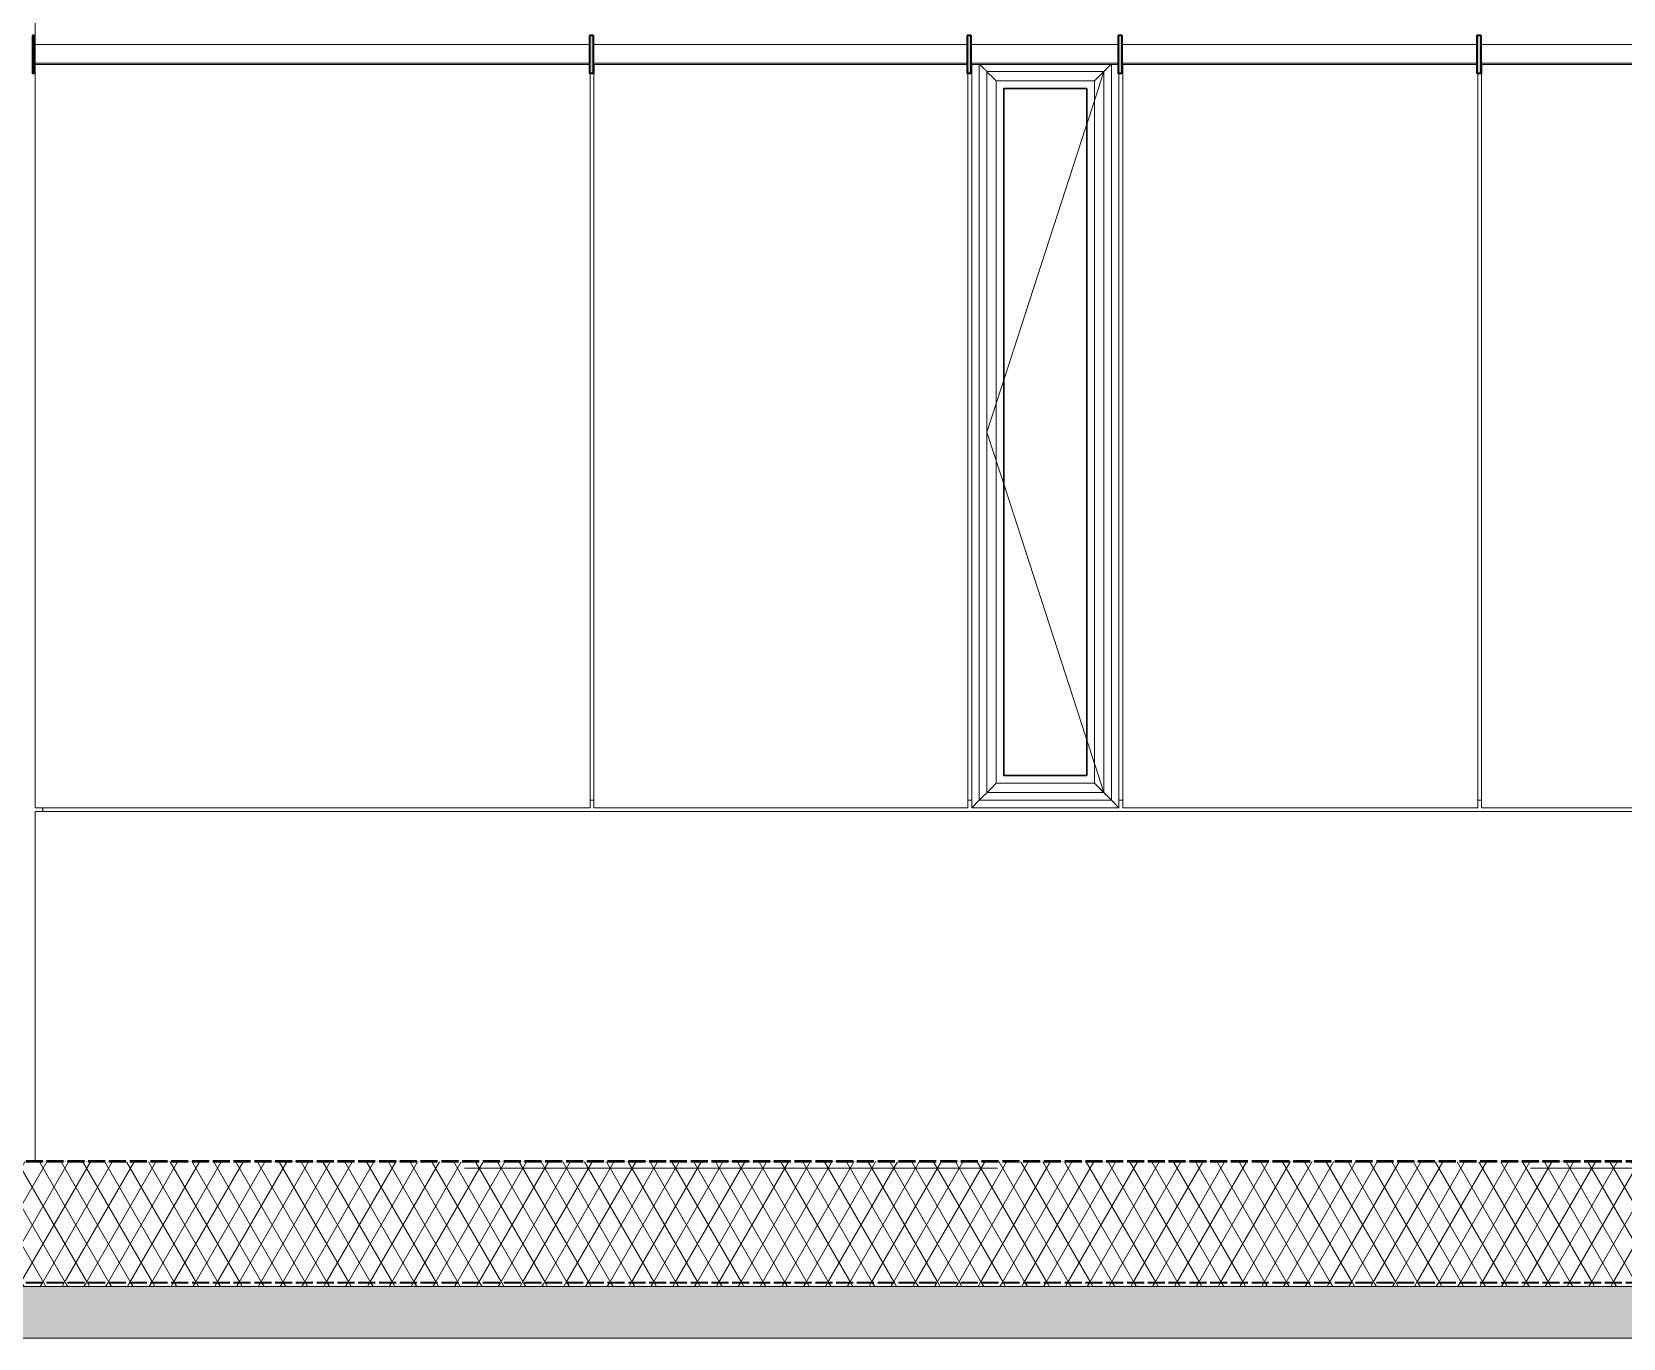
# Model space of a CAD drawing. Header units: millimetres. Extents: x -46169 to 174149, y -86316 to 18123.
# Drawn here: x 109927 to 114139, y -72758 to -69298 of the extents above; entities that cross this region are included whole.
import ezdxf

# ---------------------------------------------------------------- set-up
doc = ezdxf.new("R2010")
doc.units = ezdxf.units.MM
doc.header["$MEASUREMENT"] = 0
for name, pattern in [('Dashed', [2822.222233, 1411.111116, -1411.111116]), ('Hidden Line', [55, 45, -10]), ('Wipeout_Contour', [1000, 0, -1000])]:
    doc.linetypes.add(name, pattern=pattern)
for name, color, linetype, lineweight, true_color in [('A04_A04_1_A-20-M_Roof_Pen_No__162', 7, 'Continuous', 0, 0xe47200), ('A04_A04_1_A-35-M_FFE_Sanitary_Pen_No__105', 7, 'Continuous', 15, 0xa6a6a6), ('A04_A04_1_New_A-20-M_Roof_Pen_No__149', 7, 'Continuous', 0, 0x2a2a2a), ('A04_A04_1_New_A-20-M_Roof_Pen_No__81', 7, 'Continuous', 20, 0x6a6a6a), ('A04_A04_1_New_A-25-M_Curtain_Wall_Pen_No__23', 7, 'Continuous', 30, 0x2a2a2a), ('A04_A04_1_New_A-25-M_Curtain_Wall_Pen_No__44', 7, 'Continuous', 35, 0x444444), ('A04_A04_1_New_A-25-M_Curtain_Wall_Pen_No__63', 7, 'Continuous', 20, 0x606060)]:
    doc.layers.add(name, color=color, linetype=linetype, lineweight=lineweight, true_color=true_color)
for name, color, linetype in [('A04_A04_1_A-35-M_FFE_Sanitary', 7, 'Continuous'), ('A04_A04_1_New_A-20-M_Roof', 7, 'Continuous'), ('A04_A04_1_New_A-25-M_Curtain_Wall', 7, 'Continuous')]:
    doc.layers.add(name, color=color, linetype=linetype)
for name, color, linetype, lineweight in [('A04_A04_1_New_A-20-M_Roof_Pen_No__195', 7, 'Continuous', 35), ('A04_A04_1_New_A-20-M_Roof_Pen_No__4', 7, 'Continuous', 20), ('A04_A04_1_New_A-20-M_Roof_Pen_No__85', 8, 'Continuous', 20), ('A04_A04_1_New_A-25-M_Curtain_Wall_Pen_No__2', 8, 'Continuous', 15), ('A04_A04_1_New_A-25-M_Curtain_Wall_Pen_No__3', 7, 'Continuous', 18), ('A04_A04_1_New_A-25-M_Curtain_Wall_Pen_No__87', 8, 'Continuous', 20)]:
    doc.layers.add(name, color=color, linetype=linetype, lineweight=lineweight)
pattern_1 = [(60, (126439.63, -84457.917), (-43.30127, 25), []), (120, (126439.63, -84457.917), (43.30127, 25), [])]

# ---------------------------------------------------------------- blocks, each defined once
blk = doc.blocks.new('*X20', base_point=(139020.8, -92453.4))
at = {"layer": 'A04_A04_1_A-20-M_Roof_Pen_No__162', "linetype": 'Continuous'}
for points in [[(110090.2, -72288.9), (109940.2, -72288.9), (109940.2, -72290.9), (110090.2, -72290.9)], [(110390.2, -72288.9), (110240.2, -72288.9), (110240.2, -72290.9), (110390.2, -72290.9)], [(110690.2, -72288.9), (110540.2, -72288.9), (110540.2, -72290.9), (110690.2, -72290.9)], [(110990.2, -72288.9), (110840.2, -72288.9), (110840.2, -72290.9), (110990.2, -72290.9)], [(111290.2, -72288.9), (111140.2, -72288.9), (111140.2, -72290.9), (111290.2, -72290.9)], [(111590.2, -72288.9), (111440.2, -72288.9), (111440.2, -72290.9), (111590.2, -72290.9)], [(111890.2, -72288.9), (111740.2, -72288.9), (111740.2, -72290.9), (111890.2, -72290.9)], [(112190.2, -72288.9), (112040.2, -72288.9), (112040.2, -72290.9), (112190.2, -72290.9)], [(112490.2, -72288.9), (112340.2, -72288.9), (112340.2, -72290.9), (112490.2, -72290.9)], [(112790.2, -72288.9), (112640.2, -72288.9), (112640.2, -72290.9), (112790.2, -72290.9)], [(113090.2, -72288.9), (112940.2, -72288.9), (112940.2, -72290.9), (113090.2, -72290.9)], [(113390.2, -72288.9), (113240.2, -72288.9), (113240.2, -72290.9), (113390.2, -72290.9)], [(113690.2, -72288.9), (113540.2, -72288.9), (113540.2, -72290.9), (113690.2, -72290.9)], [(113990.2, -72288.9), (113840.2, -72288.9), (113840.2, -72290.9), (113990.2, -72290.9)]]:
    blk.add_hatch(color=256, dxfattribs=at).paths.add_polyline_path(points)

msp = doc.modelspace()

# ---------------------------------------------------------------- linework, layer by layer
at = {"layer": 'A04_A04_1_New_A-20-M_Roof_Pen_No__4', "linetype": 'Continuous'}
msp.add_line((126399.6, -72757.9), (108112.6, -72757.9), dxfattribs=at)

# ---------------------------------------------------------------- wipeouts: each hides what was drawn before it
at = {"color": 254, "linetype": 'Wipeout_Contour', "lineweight": 0, "ltscale": 551333.670906}
msp.add_wipeout([(126400.6, -72288.9), (108112.6, -72288.9), (108112.6, -72290.9), (126400.6, -72290.9)], dxfattribs=at).dxf.layer = 'A04_A04_1_New_A-20-M_Roof'
at = {"color": 254, "linetype": 'Wipeout_Contour', "lineweight": 0, "ltscale": 5627447.604024815}
msp.add_wipeout([(109935.2, -69331.1), (111402.3, -69331.1), (111402.3, -69307.9), (111414.6, -69307.9), (111414.6, -69331.1), (112402, -69331.1), (112402, -69307.9), (112414.3, -69307.9), (112414.3, -69331.1), (112801.7, -69331.1), (112801.7, -69307.9), (112813.9, -69307.9), (112813.9, -69331.1), (113751.7, -69331.1), (113751.7, -69307.9), (113763.9, -69307.9), (113763.9, -69331.1), (114751.7, -69331.1), (114751.7, -69307.9), (114763.9, -69307.9), (114763.9, -69331.1), (115151.6, -69331.1), (115151.6, -69307.9), (115163.8, -69307.9), (115163.8, -69331.1), (116101.8, -69331.1), (116101.8, -69307.9), (116114, -69307.9), (116114, -69331.1), (117101.9, -69331.1), (117101.9, -69307.9), (117114.1, -69307.9), (117114.1, -69331.1), (117502, -69331.1), (117502, -69307.9), (117514.2, -69307.9), (117514.2, -69331.1), (118172.9, -69331.1), (118172.9, -69307.9), (118175.2, -69307.9), (118175.2, -68362.9), (109935.2, -68362.9)], dxfattribs=at).dxf.layer = 'A04_A04_1_New_A-25-M_Curtain_Wall'
at = {"color": 254, "linetype": 'Wipeout_Contour', "lineweight": 0, "ltscale": 397591.044944}
msp.add_wipeout([(112499.3, -69447.9), (112499.3, -71267.9), (112499.4, -69447.9)], dxfattribs=at).dxf.layer = 'A04_A04_1_New_A-25-M_Curtain_Wall'

# ---------------------------------------------------------------- next in the draw order: block references
at = {"layer": 'A04_A04_1_A-35-M_FFE_Sanitary'}
msp.add_blockref('*X20', (139020.8, -92453.4), dxfattribs=at)

# ---------------------------------------------------------------- next in the draw order: wipeouts: each hides what was drawn before it
at = {"color": 254, "linetype": 'Wipeout_Contour', "lineweight": 0, "ltscale": 551673.051606}
msp.add_wipeout([(108112.6, -72290.9), (108112.6, -72610.9), (126400.6, -72610.9), (126400.6, -72290.9)], dxfattribs=at).dxf.layer = 'A04_A04_1_New_A-20-M_Roof'

# ---------------------------------------------------------------- next in the draw order: hatches: boundary and pattern name
at = {"layer": 'A04_A04_1_New_A-20-M_Roof_Pen_No__85', "linetype": 'Continuous'}
h = msp.add_hatch(dxfattribs=at)
h.set_pattern_fill('Batt_Insulation_0001', color=256, style=0, pattern_type=2)
h.set_pattern_definition(pattern_1)
h.paths.add_polyline_path([(108112.6, -72290.9), (108112.6, -72610.9), (126400.6, -72610.9), (126400.6, -72290.9)])

# ---------------------------------------------------------------- next in the draw order: wipeouts: each hides what was drawn before it
at = {"color": 254, "linetype": 'Wipeout_Contour', "lineweight": 0, "ltscale": 552020.882772}
msp.add_wipeout([(108112.6, -72610.9), (108112.6, -72620.9), (126400.6, -72620.9), (126400.6, -72610.9)], dxfattribs=at).dxf.layer = 'A04_A04_1_New_A-20-M_Roof'
at = {"color": 254, "linetype": 'Wipeout_Contour', "lineweight": 0, "ltscale": 1049504.786004107}
msp.add_wipeout([(109905.2, -71357.9), (109905.2, -71362.9), (109925.2, -71362.9), (109925.2, -72288.9), (109935.2, -72288.9), (109935.2, -71362.9), (109955.2, -71362.9), (109955.2, -71357.9)], dxfattribs=at).dxf.layer = 'A04_A04_1_New_A-25-M_Curtain_Wall'

# ---------------------------------------------------------------- next in the draw order: hatches: boundary and pattern name
at = {"layer": 'A04_A04_1_New_A-20-M_Roof_Pen_No__81', "linetype": 'Continuous', "lineweight": 0, "true_color": 0x353535}
msp.add_hatch(color=250, dxfattribs=at).paths.add_polyline_path([(108112.6, -72620.9), (108112.6, -72757.9), (126400.6, -72757.9), (126400.6, -72620.9)])
at = {"layer": 'A04_A04_1_New_A-20-M_Roof_Pen_No__85', "linetype": 'Continuous'}
h = msp.add_hatch(dxfattribs=at)
h.set_pattern_fill('Batt_Insulation_0001', color=256, style=0, pattern_type=2)
h.set_pattern_definition(pattern_1)
h.paths.add_polyline_path([(108112.6, -72610.9), (108112.6, -72620.9), (126400.6, -72620.9), (126400.6, -72610.9)])

# ---------------------------------------------------------------- next in the draw order: linework, layer by layer
at = {"layer": 'A04_A04_1_New_A-20-M_Roof_Pen_No__149', "linetype": 'Continuous'}
msp.add_line((126400.6, -72620.9), (108112.6, -72620.9), dxfattribs=at)
at = {"layer": 'A04_A04_1_New_A-20-M_Roof_Pen_No__195', "linetype": 'Hidden Line'}
msp.add_line((126400.6, -72610.9), (108112.6, -72610.9), dxfattribs=at)

# ---------------------------------------------------------------- next in the draw order: wipeouts: each hides what was drawn before it
at = {"color": 254, "linetype": 'Wipeout_Contour', "lineweight": 0, "ltscale": 539222.070045}
msp.add_wipeout([(109935.2, -72288.9), (118175.2, -72288.9), (118175.2, -71362.9), (109935.2, -71362.9)], dxfattribs=at).dxf.layer = 'A04_A04_1_New_A-25-M_Curtain_Wall'

# ---------------------------------------------------------------- next in the draw order: linework, layer by layer
at = {"layer": 'A04_A04_1_A-35-M_FFE_Sanitary_Pen_No__105', "linetype": 'Dashed'}
msp.add_line((105427.1, -72307.9), (131120.2, -72307.9), dxfattribs=at)
at = {"layer": 'A04_A04_1_New_A-20-M_Roof_Pen_No__195', "linetype": 'Hidden Line'}
for p, q in [((126400.6, -72288.9), (108112.6, -72288.9)), ((126400.6, -72290.9), (108112.6, -72290.9))]:
    msp.add_line(p, q, dxfattribs=at)

# ---------------------------------------------------------------- next in the draw order: wipeouts: each hides what was drawn before it
at = {"color": 254, "linetype": 'Wipeout_Contour', "lineweight": 0, "ltscale": 799962.31582}
msp.add_wipeout([(112814, -69384.7), (112814, -71352.9), (113754, -71352.9), (113754, -69407.9), (113751.7, -69407.9), (113751.7, -69384.7)], dxfattribs=at).dxf.layer = 'A04_A04_1_New_A-25-M_Curtain_Wall'
at = {"color": 254, "linetype": 'Wipeout_Contour', "lineweight": 0, "ltscale": 1308382.364976254}
msp.add_wipeout([(109905.2, -71357.9), (109955.2, -71357.9), (109955.2, -71352.9), (109935.2, -71352.9), (109935.2, -70357.9), (109905.2, -70357.9), (109905.2, -70362.9), (109925.2, -70362.9), (109925.2, -71352.9), (109905.2, -71352.9)], dxfattribs=at).dxf.layer = 'A04_A04_1_New_A-25-M_Curtain_Wall'

# ---------------------------------------------------------------- next in the draw order: wipeouts: each hides what was drawn before it
at = {"color": 254, "linetype": 'Wipeout_Contour', "lineweight": 0, "ltscale": 1301924.474615607}
msp.add_wipeout([(109905.2, -69357.9), (109905.2, -69362.9), (109925.2, -69362.9), (109925.2, -70352.9), (109905.2, -70352.9), (109905.2, -70357.9), (109935.2, -70357.9), (109935.2, -69407.9), (109927.9, -69407.9), (109927.9, -69357.9)], dxfattribs=at).dxf.layer = 'A04_A04_1_New_A-25-M_Curtain_Wall'
at = {"color": 254, "linetype": 'Wipeout_Contour', "lineweight": 0, "ltscale": 536064.971929}
msp.add_wipeout([(113754, -70357.9), (113754, -71332.9), (113764, -71332.9), (113764, -70357.9)], dxfattribs=at).dxf.layer = 'A04_A04_1_New_A-25-M_Curtain_Wall'
at = {"color": 254, "linetype": 'Wipeout_Contour', "lineweight": 0, "ltscale": 1066463.477615538}
msp.add_wipeout([(112409.4, -71332.9), (112409.4, -71362.9), (112809.1, -71362.9), (112809.1, -71332.9), (112804.1, -71332.9), (112804.1, -71352.9), (112414.4, -71352.9), (112414.4, -71332.9)], dxfattribs=at).dxf.layer = 'A04_A04_1_New_A-25-M_Curtain_Wall'

# ---------------------------------------------------------------- next in the draw order: wipeouts: each hides what was drawn before it
at = {"color": 254, "linetype": 'Wipeout_Contour', "lineweight": 0, "ltscale": 1556498.936174721}
msp.add_wipeout([(109905.2, -69357.9), (109927.9, -69357.9), (109927.9, -69307.9), (109935.2, -69307.9), (109935.2, -68362.9), (109955.2, -68362.9), (109955.2, -68357.9), (109905.2, -68357.9), (109905.2, -68362.9), (109925.2, -68362.9), (109925.2, -69352.9), (109905.2, -69352.9)], dxfattribs=at).dxf.layer = 'A04_A04_1_New_A-25-M_Curtain_Wall'
at = {"color": 254, "linetype": 'Wipeout_Contour', "lineweight": 0, "ltscale": 787110.963088}
msp.add_wipeout([(109935.2, -69384.7), (109935.2, -71352.9), (111404.6, -71352.9), (111404.6, -69407.9), (111402.3, -69407.9), (111402.3, -69384.7)], dxfattribs=at).dxf.layer = 'A04_A04_1_New_A-25-M_Curtain_Wall'
at = {"color": 254, "linetype": 'Wipeout_Contour', "lineweight": 0, "ltscale": 534039.622833}
msp.add_wipeout([(113754, -69407.9), (113754, -70357.9), (113764, -70357.9), (113764, -69407.9)], dxfattribs=at).dxf.layer = 'A04_A04_1_New_A-25-M_Curtain_Wall'
at = {"color": 254, "linetype": 'Wipeout_Contour', "lineweight": 0, "ltscale": 532843.366632}
msp.add_wipeout([(112814, -70357.9), (112804.1, -70357.9), (112804.1, -71332.9), (112814, -71332.9)], dxfattribs=at).dxf.layer = 'A04_A04_1_New_A-25-M_Curtain_Wall'

# ---------------------------------------------------------------- next in the draw order: wipeouts: each hides what was drawn before it
at = {"color": 254, "linetype": 'Wipeout_Contour', "lineweight": 0, "ltscale": 1169874.567249141}
msp.add_wipeout([(109932.9, -69307.9), (109932.9, -69407.9), (109935.2, -69407.9), (109935.2, -69384.7), (109933.2, -69384.7), (109933.2, -69381.1), (109933.3, -69331.1), (109935.2, -69331.1), (109935.2, -69307.9)], dxfattribs=at).dxf.layer = 'A04_A04_1_New_A-25-M_Curtain_Wall'
at = {"color": 254, "linetype": 'Wipeout_Contour', "lineweight": 0, "ltscale": 530805.726022}
msp.add_wipeout([(112804.1, -69407.9), (112804.1, -70357.9), (112814, -70357.9), (112814, -69407.9)], dxfattribs=at).dxf.layer = 'A04_A04_1_New_A-25-M_Curtain_Wall'
at = {"color": 254, "linetype": 'Wipeout_Contour', "lineweight": 0, "ltscale": 533183.585803}
msp.add_wipeout([(112434.3, -71332.9), (112784, -71332.9), (112764, -71312.9), (112454.3, -71312.9)], dxfattribs=at).dxf.layer = 'A04_A04_1_New_A-25-M_Curtain_Wall'
at = {"color": 254, "linetype": 'Wipeout_Contour', "lineweight": 0, "ltscale": 791336.801511}
msp.add_wipeout([(109955.3, -71362.9), (111409.7, -71362.9), (111409.7, -71332.9), (111404.7, -71332.9), (111404.7, -71352.9), (109955.3, -71352.9)], dxfattribs=at).dxf.layer = 'A04_A04_1_New_A-25-M_Curtain_Wall'

# ---------------------------------------------------------------- next in the draw order: linework, layer by layer
at = {"layer": 'A04_A04_1_New_A-25-M_Curtain_Wall_Pen_No__2', "linetype": 'Continuous'}
for p, q in [((109932.9, -69307.9), (109935.2, -69307.9)), ((109935.2, -69407.9), (109932.9, -69407.9))]:
    msp.add_line(p, q, dxfattribs=at)
at = {"layer": 'A04_A04_1_New_A-25-M_Curtain_Wall_Pen_No__44', "linetype": 'Continuous'}
for p, q in [((109932.9, -69307.9), (109927.9, -69307.9)), ((109932.9, -69407.9), (109927.9, -69407.9))]:
    msp.add_line(p, q, dxfattribs=at)
at = {"layer": 'A04_A04_1_New_A-25-M_Curtain_Wall_Pen_No__87', "linetype": 'Continuous'}
for p, q in [((109935.2, -70357.9), (109935.2, -71352.9)), ((109955.2, -71352.9), (109955.2, -71362.9)), ((109935.2, -71362.9), (109935.2, -72288.9))]:
    msp.add_line(p, q, dxfattribs=at)

# ---------------------------------------------------------------- next in the draw order: wipeouts: each hides what was drawn before it
at = {"color": 254, "linetype": 'Wipeout_Contour', "lineweight": 0, "ltscale": 664071.443068}
msp.add_wipeout([(112739, -71287.9), (112784, -71332.9), (112784, -69384.7), (112782.3, -69384.7), (112739, -69427.9)], dxfattribs=at).dxf.layer = 'A04_A04_1_New_A-25-M_Curtain_Wall'

# ---------------------------------------------------------------- next in the draw order: wipeouts: each hides what was drawn before it
at = {"color": 254, "linetype": 'Wipeout_Contour', "lineweight": 0, "ltscale": 529094.875766}
msp.add_wipeout([(112782.3, -69384.7), (112436.1, -69384.7), (112454.3, -69402.9), (112764, -69402.9)], dxfattribs=at).dxf.layer = 'A04_A04_1_New_A-25-M_Curtain_Wall'
at = {"color": 254, "linetype": 'Wipeout_Contour', "lineweight": 0, "ltscale": 531543.920247}
msp.add_wipeout([(112719, -71267.9), (112739, -71287.9), (112739, -69427.9), (112719, -69447.9)], dxfattribs=at).dxf.layer = 'A04_A04_1_New_A-25-M_Curtain_Wall'

# ---------------------------------------------------------------- next in the draw order: wipeouts: each hides what was drawn before it
at = {"color": 254, "linetype": 'Wipeout_Contour', "lineweight": 0, "ltscale": 662701.667798}
msp.add_wipeout([(112434.3, -69384.7), (112434.3, -71332.9), (112454.3, -71312.9), (112454.3, -69402.9), (112436.1, -69384.7)], dxfattribs=at).dxf.layer = 'A04_A04_1_New_A-25-M_Curtain_Wall'

# ---------------------------------------------------------------- next in the draw order: wipeouts: each hides what was drawn before it
at = {"color": 254, "linetype": 'Wipeout_Contour', "lineweight": 0, "ltscale": 533226.541657}
msp.add_wipeout([(112414.4, -71352.9), (112804.1, -71352.9), (112784.1, -71332.9), (112434.4, -71332.9)], dxfattribs=at).dxf.layer = 'A04_A04_1_New_A-25-M_Curtain_Wall'

# ---------------------------------------------------------------- next in the draw order: wipeouts: each hides what was drawn before it
at = {"color": 254, "linetype": 'Wipeout_Contour', "lineweight": 0, "ltscale": 530524.123586}
msp.add_wipeout([(112414.4, -69384.7), (112414.4, -71352.9), (112434.4, -71332.9), (112434.3, -69384.7)], dxfattribs=at).dxf.layer = 'A04_A04_1_New_A-25-M_Curtain_Wall'
at = {"color": 254, "linetype": 'Wipeout_Contour', "lineweight": 0, "ltscale": 796667.225918}
msp.add_wipeout([(112784.1, -71332.9), (112804.1, -71352.9), (112804.1, -69407.9), (112801.7, -69407.9), (112801.7, -69384.7), (112784.1, -69384.7)], dxfattribs=at).dxf.layer = 'A04_A04_1_New_A-25-M_Curtain_Wall'

# ---------------------------------------------------------------- next in the draw order: wipeouts: each hides what was drawn before it
at = {"color": 254, "linetype": 'Wipeout_Contour', "lineweight": 0, "ltscale": 530688.619131}
msp.add_wipeout([(112499.3, -71267.9), (112499.3, -69447.9), (112454.3, -69402.9), (112454.3, -71312.9)], dxfattribs=at).dxf.layer = 'A04_A04_1_New_A-25-M_Curtain_Wall'
at = {"color": 254, "linetype": 'Wipeout_Contour', "lineweight": 0, "ltscale": 1061740.9510485}
msp.add_wipeout([(111414.6, -71332.9), (111409.7, -71332.9), (111409.7, -71362.9), (112409.4, -71362.9), (112409.4, -71332.9), (112404.4, -71332.9), (112404.4, -71352.9), (111414.6, -71352.9)], dxfattribs=at).dxf.layer = 'A04_A04_1_New_A-25-M_Curtain_Wall'
at = {"color": 254, "linetype": 'Wipeout_Contour', "lineweight": 0, "ltscale": 1071029.20974462}
msp.add_wipeout([(112809.1, -71332.9), (112809.1, -71362.9), (113759, -71362.9), (113759, -71332.9), (113754, -71332.9), (113754, -71352.9), (112814, -71352.9), (112814, -71332.9)], dxfattribs=at).dxf.layer = 'A04_A04_1_New_A-25-M_Curtain_Wall'

# ---------------------------------------------------------------- next in the draw order: linework, layer by layer
at = {"layer": 'A04_A04_1_New_A-25-M_Curtain_Wall_Pen_No__87', "linetype": 'Continuous'}
for p, q in [((112814, -70357.9), (112814, -71352.9)), ((112804.1, -71332.9), (112809.1, -71332.9)), ((112809.1, -71332.9), (112814, -71332.9))]:
    msp.add_line(p, q, dxfattribs=at)

# ---------------------------------------------------------------- next in the draw order: wipeouts: each hides what was drawn before it
at = {"color": 254, "linetype": 'Wipeout_Contour', "lineweight": 0, "ltscale": 529161.200175}
msp.add_wipeout([(112454.3, -69402.9), (112499.3, -69447.9), (112719, -69447.9), (112764, -69402.9)], dxfattribs=at).dxf.layer = 'A04_A04_1_New_A-25-M_Curtain_Wall'
at = {"color": 254, "linetype": 'Wipeout_Contour', "lineweight": 0, "ltscale": 528111.382462}
msp.add_wipeout([(111404.7, -70357.9), (111404.7, -71332.9), (111414.6, -71332.9), (111414.6, -70357.9)], dxfattribs=at).dxf.layer = 'A04_A04_1_New_A-25-M_Curtain_Wall'
at = {"color": 254, "linetype": 'Wipeout_Contour', "lineweight": 0, "ltscale": 531490.128797}
msp.add_wipeout([(112414.4, -70357.9), (112404.4, -70357.9), (112404.4, -71332.9), (112414.4, -71332.9)], dxfattribs=at).dxf.layer = 'A04_A04_1_New_A-25-M_Curtain_Wall'
at = {"color": 254, "linetype": 'Wipeout_Contour', "lineweight": 0, "ltscale": 533114.002154}
msp.add_wipeout([(112764, -71312.9), (112719, -71267.9), (112499.3, -71267.9), (112454.3, -71312.9)], dxfattribs=at).dxf.layer = 'A04_A04_1_New_A-25-M_Curtain_Wall'
at = {"color": 254, "linetype": 'Wipeout_Contour', "lineweight": 0, "ltscale": 1077637.167037571}
msp.add_wipeout([(113759, -71362.9), (114759, -71362.9), (114759, -71332.9), (114754, -71332.9), (114754, -71352.9), (113764, -71352.9), (113764, -71332.9), (113759, -71332.9)], dxfattribs=at).dxf.layer = 'A04_A04_1_New_A-25-M_Curtain_Wall'

# ---------------------------------------------------------------- next in the draw order: linework, layer by layer
at = {"layer": 'A04_A04_1_New_A-25-M_Curtain_Wall_Pen_No__87', "linetype": 'Continuous'}
for p, q in [((112764, -71312.9), (112454.3, -71312.9)), ((112434.3, -71332.9), (112784, -71332.9)), ((112784.1, -71332.9), (112804.1, -71352.9))]:
    msp.add_line(p, q, dxfattribs=at)

# ---------------------------------------------------------------- next in the draw order: wipeouts: each hides what was drawn before it
at = {"color": 254, "linetype": 'Wipeout_Contour', "lineweight": 0, "ltscale": 526055.414273}
msp.add_wipeout([(111404.7, -70357.9), (111414.6, -70357.9), (111414.6, -69407.9), (111404.7, -69407.9)], dxfattribs=at).dxf.layer = 'A04_A04_1_New_A-25-M_Curtain_Wall'
at = {"color": 254, "linetype": 'Wipeout_Contour', "lineweight": 0, "ltscale": 529447.280427}
msp.add_wipeout([(112404.4, -70357.9), (112414.4, -70357.9), (112414.4, -69407.9), (112404.4, -69407.9)], dxfattribs=at).dxf.layer = 'A04_A04_1_New_A-25-M_Curtain_Wall'
at = {"color": 254, "linetype": 'Wipeout_Contour', "lineweight": 0, "ltscale": 804988.284866}
msp.add_wipeout([(113764, -71352.9), (114753.9, -71352.9), (114753.9, -69407.9), (114751.7, -69407.9), (114751.7, -69384.7), (113764, -69384.7)], dxfattribs=at).dxf.layer = 'A04_A04_1_New_A-25-M_Curtain_Wall'
at = {"color": 254, "linetype": 'Wipeout_Contour', "lineweight": 0, "ltscale": 531137.240315}
msp.add_wipeout([(112499.4, -71267.9), (112719, -71267.9), (112719, -69447.9), (112499.4, -69447.9)], dxfattribs=at).dxf.layer = 'A04_A04_1_New_A-25-M_Curtain_Wall'

# ---------------------------------------------------------------- next in the draw order: linework, layer by layer
at = {"layer": 'A04_A04_1_New_A-25-M_Curtain_Wall_Pen_No__23', "linetype": 'Continuous'}
for p, q in [((112499.3, -69447.9), (112719, -69447.9)), ((112499.3, -71267.9), (112499.3, -69447.9)), ((112719, -69447.9), (112719, -71267.9)), ((112719, -71267.9), (112499.3, -71267.9))]:
    msp.add_line(p, q, dxfattribs=at)
at = {"layer": 'A04_A04_1_New_A-25-M_Curtain_Wall_Pen_No__3', "linetype": 'Continuous'}
msp.add_line((112764, -71312.9), (112454.3, -70357.9), dxfattribs=at)
at = {"layer": 'A04_A04_1_New_A-25-M_Curtain_Wall_Pen_No__63', "linetype": 'Continuous'}
msp.add_line((112499.4, -69447.9), (112499.4, -71267.9), dxfattribs=at)
at = {"layer": 'A04_A04_1_New_A-25-M_Curtain_Wall_Pen_No__87', "linetype": 'Continuous'}
for p, q in [((112479.3, -71287.9), (112479.3, -69427.9)), ((112479.3, -69427.9), (112739, -69427.9)), ((112739, -69427.9), (112739, -71287.9)), ((113754, -71352.9), (113754, -70357.9)), ((113764, -70357.9), (113764, -71352.9)), ((112479.3, -71287.9), (112434.3, -71332.9)), ((112739, -71287.9), (112479.3, -71287.9)), ((112739, -71287.9), (112784, -71332.9)), ((112814, -71352.9), (113754, -71352.9)), ((113754, -71332.9), (113759, -71332.9)), ((113759, -71332.9), (113764, -71332.9)), ((113764, -71352.9), (114753.9, -71352.9)), ((113759, -71362.9), (112809, -71362.9)), ((114758.9, -71362.9), (113759, -71362.9))]:
    msp.add_line(p, q, dxfattribs=at)

# ---------------------------------------------------------------- next in the draw order: wipeouts: each hides what was drawn before it
at = {"color": 254, "linetype": 'Wipeout_Contour', "lineweight": 0, "ltscale": 792999.512014}
msp.add_wipeout([(111414.6, -71352.9), (112404.3, -71352.9), (112404.3, -69407.9), (112402, -69407.9), (112402, -69384.7), (111414.6, -69384.7)], dxfattribs=at).dxf.layer = 'A04_A04_1_New_A-25-M_Curtain_Wall'

# ---------------------------------------------------------------- next in the draw order: linework, layer by layer
at = {"layer": 'A04_A04_1_New_A-25-M_Curtain_Wall_Pen_No__87', "linetype": 'Continuous'}
for p, q in [((111404.6, -71352.9), (111404.6, -70357.9)), ((111414.6, -70357.9), (111414.6, -71352.9)), ((112404.3, -71352.9), (112404.3, -70357.9)), ((109935.2, -71352.9), (111404.6, -71352.9)), ((111404.7, -71332.9), (111409.7, -71332.9)), ((111409.7, -71332.9), (111414.6, -71332.9)), ((111414.6, -71352.9), (112404.3, -71352.9)), ((112404.4, -71332.9), (112409.4, -71332.9)), ((112409.4, -71332.9), (112414.4, -71332.9)), ((112434.4, -71332.9), (112414.4, -71352.9)), ((112414.4, -71352.9), (112804.1, -71352.9)), ((111409.6, -71362.9), (109935.2, -71362.9)), ((112409.3, -71362.9), (111409.6, -71362.9)), ((112809, -71362.9), (112409.3, -71362.9))]:
    msp.add_line(p, q, dxfattribs=at)

# ---------------------------------------------------------------- next in the draw order: wipeouts: each hides what was drawn before it
at = {"color": 254, "linetype": 'Wipeout_Contour', "lineweight": 0, "ltscale": 1181156.751675603}
msp.add_wipeout([(111414.6, -69307.9), (111412.3, -69307.9), (111412.3, -69407.9), (111414.6, -69407.9), (111414.6, -69384.7), (111412.6, -69384.7), (111412.6, -69381.1), (111412.8, -69331.1), (111414.6, -69331.1)], dxfattribs=at).dxf.layer = 'A04_A04_1_New_A-25-M_Curtain_Wall'

# ---------------------------------------------------------------- next in the draw order: linework, layer by layer
at = {"layer": 'A04_A04_1_New_A-25-M_Curtain_Wall_Pen_No__2', "linetype": 'Continuous'}
for p, q in [((111412.3, -69307.9), (111414.6, -69307.9)), ((111414.6, -69407.9), (111412.3, -69407.9))]:
    msp.add_line(p, q, dxfattribs=at)
at = {"layer": 'A04_A04_1_New_A-25-M_Curtain_Wall_Pen_No__44', "linetype": 'Continuous'}
for p, q in [((111407.3, -69307.9), (111402.3, -69307.9)), ((111412.3, -69307.9), (111407.3, -69307.9)), ((111407.3, -69407.9), (111402.3, -69407.9)), ((111412.3, -69407.9), (111407.3, -69407.9))]:
    msp.add_line(p, q, dxfattribs=at)
at = {"layer": 'A04_A04_1_New_A-25-M_Curtain_Wall_Pen_No__87', "linetype": 'Continuous'}
msp.add_line((111404.6, -70357.9), (111404.6, -69407.9), dxfattribs=at)

# ---------------------------------------------------------------- next in the draw order: wipeouts: each hides what was drawn before it
at = {"color": 254, "linetype": 'Wipeout_Contour', "lineweight": 0, "ltscale": 526684.78692}
msp.add_wipeout([(112402, -69381.1), (111412.6, -69381.1), (111412.6, -69384.7), (112402, -69384.7)], dxfattribs=at).dxf.layer = 'A04_A04_1_New_A-25-M_Curtain_Wall'

# ---------------------------------------------------------------- next in the draw order: wipeouts: each hides what was drawn before it
at = {"color": 254, "linetype": 'Wipeout_Contour', "lineweight": 0, "ltscale": 526628.515866}
msp.add_wipeout([(111412.8, -69331.1), (111412.6, -69381.1), (112402, -69381.1), (112402, -69331.1)], dxfattribs=at).dxf.layer = 'A04_A04_1_New_A-25-M_Curtain_Wall'

# ---------------------------------------------------------------- next in the draw order: hatches: boundary and pattern name
at = {"layer": 'A04_A04_1_New_A-25-M_Curtain_Wall', "linetype": 'Continuous', "lineweight": 0, "true_color": 0xffffff}
for points in [[(111407.3, -69407.9), (111412.3, -69407.9), (111412.3, -69307.9), (111407.3, -69307.9)], [(112402, -69407.9), (112407, -69407.9), (112407, -69307.9), (112402, -69307.9)]]:
    msp.add_hatch(color=7, dxfattribs=at).paths.add_polyline_path(points)

# ---------------------------------------------------------------- next in the draw order: wipeouts: each hides what was drawn before it
at = {"color": 254, "linetype": 'Wipeout_Contour', "lineweight": 0, "ltscale": 1188804.516809741}
msp.add_wipeout([(112412, -69307.9), (112412, -69407.9), (112414.4, -69407.9), (112414.4, -69384.7), (112412.3, -69384.7), (112412.3, -69381.1), (112412.5, -69331.1), (112414.3, -69331.1), (112414.3, -69307.9)], dxfattribs=at).dxf.layer = 'A04_A04_1_New_A-25-M_Curtain_Wall'
at = {"color": 254, "linetype": 'Wipeout_Contour', "lineweight": 0, "ltscale": 522478.581931}
msp.add_wipeout([(111402.3, -69381.1), (109933.2, -69381.1), (109933.2, -69384.7), (111402.3, -69384.7)], dxfattribs=at).dxf.layer = 'A04_A04_1_New_A-25-M_Curtain_Wall'

# ---------------------------------------------------------------- next in the draw order: linework, layer by layer
at = {"layer": 'A04_A04_1_New_A-25-M_Curtain_Wall_Pen_No__2', "linetype": 'Continuous'}
for p, q in [((112412, -69307.9), (112414.3, -69307.9)), ((112414.4, -69407.9), (112412, -69407.9))]:
    msp.add_line(p, q, dxfattribs=at)
at = {"layer": 'A04_A04_1_New_A-25-M_Curtain_Wall_Pen_No__44', "linetype": 'Continuous'}
for p, q in [((112407, -69307.9), (112402, -69307.9)), ((112412, -69307.9), (112407, -69307.9)), ((112407, -69407.9), (112402, -69407.9)), ((112412, -69407.9), (112407, -69407.9))]:
    msp.add_line(p, q, dxfattribs=at)
at = {"layer": 'A04_A04_1_New_A-25-M_Curtain_Wall_Pen_No__87', "linetype": 'Continuous'}
msp.add_line((112404.3, -70357.9), (112404.3, -69407.9), dxfattribs=at)

# ---------------------------------------------------------------- next in the draw order: wipeouts: each hides what was drawn before it
at = {"color": 254, "linetype": 'Wipeout_Contour', "lineweight": 0, "ltscale": 522421.855515}
msp.add_wipeout([(109933.3, -69331.1), (109933.2, -69381.1), (111402.3, -69381.1), (111402.3, -69331.1)], dxfattribs=at).dxf.layer = 'A04_A04_1_New_A-25-M_Curtain_Wall'
at = {"color": 254, "linetype": 'Wipeout_Contour', "lineweight": 0, "ltscale": 529064.705552}
msp.add_wipeout([(112801.7, -69381.1), (112412.3, -69381.1), (112412.3, -69384.7), (112801.7, -69384.7)], dxfattribs=at).dxf.layer = 'A04_A04_1_New_A-25-M_Curtain_Wall'

# ---------------------------------------------------------------- next in the draw order: hatches: boundary and pattern name
at = {"layer": 'A04_A04_1_New_A-25-M_Curtain_Wall', "linetype": 'Continuous', "lineweight": 0, "true_color": 0xffffff}
for points in [[(109927.9, -69407.9), (109932.9, -69407.9), (109932.9, -69307.9), (109927.9, -69307.9)], [(111402.3, -69407.9), (111407.3, -69407.9), (111407.3, -69307.9), (111402.3, -69307.9)]]:
    msp.add_hatch(color=7, dxfattribs=at).paths.add_polyline_path(points)

# ---------------------------------------------------------------- next in the draw order: linework, layer by layer
at = {"layer": 'A04_A04_1_New_A-25-M_Curtain_Wall_Pen_No__2', "linetype": 'Continuous'}
for p, q in [((109933.3, -69331.1), (109933.2, -69381.1)), ((109933.3, -69331.1), (111402.3, -69331.1)), ((111412.8, -69331.1), (111412.6, -69381.1)), ((111402.3, -69381.1), (109933.2, -69381.1)), ((109933.2, -69381.1), (109933.2, -69384.7)), ((111402.3, -69384.7), (109933.2, -69384.7)), ((111412.6, -69381.1), (111412.6, -69384.7))]:
    msp.add_line(p, q, dxfattribs=at)
at = {"layer": 'A04_A04_1_New_A-25-M_Curtain_Wall_Pen_No__3', "linetype": 'Continuous'}
msp.add_line((112764, -69402.9), (112454.3, -70357.9), dxfattribs=at)
at = {"layer": 'A04_A04_1_New_A-25-M_Curtain_Wall_Pen_No__44', "linetype": 'Continuous'}
for p, q in [((109927.9, -69307.9), (109927.9, -69407.9)), ((109932.9, -69307.9), (109932.9, -69407.9)), ((111402.3, -69307.9), (111402.3, -69407.9)), ((111412.3, -69307.9), (111412.3, -69407.9))]:
    msp.add_line(p, q, dxfattribs=at)
at = {"layer": 'A04_A04_1_New_A-25-M_Curtain_Wall_Pen_No__87', "linetype": 'Continuous'}
for p, q in [((109935.2, -68362.9), (109935.2, -69331.1)), ((109935.2, -69384.7), (109935.2, -70357.9)), ((111414.6, -69384.7), (111414.6, -70357.9)), ((112454.3, -71312.9), (112454.3, -69402.9)), ((112454.3, -69402.9), (112764, -69402.9)), ((112764, -69402.9), (112764, -71312.9))]:
    msp.add_line(p, q, dxfattribs=at)

# ---------------------------------------------------------------- next in the draw order: wipeouts: each hides what was drawn before it
at = {"color": 254, "linetype": 'Wipeout_Contour', "lineweight": 0, "ltscale": 529008.688895}
msp.add_wipeout([(112412.5, -69331.1), (112412.3, -69381.1), (112801.7, -69381.1), (112801.7, -69331.1)], dxfattribs=at).dxf.layer = 'A04_A04_1_New_A-25-M_Curtain_Wall'

# ---------------------------------------------------------------- next in the draw order: hatches: boundary and pattern name
at = {"layer": 'A04_A04_1_New_A-25-M_Curtain_Wall', "linetype": 'Continuous', "lineweight": 0, "true_color": 0xffffff}
for points in [[(112407, -69407.9), (112412, -69407.9), (112412, -69307.9), (112407, -69307.9)], [(112801.7, -69407.9), (112806.7, -69407.9), (112806.7, -69307.9), (112801.7, -69307.9)]]:
    msp.add_hatch(color=7, dxfattribs=at).paths.add_polyline_path(points)

# ---------------------------------------------------------------- next in the draw order: linework, layer by layer
at = {"layer": 'A04_A04_1_New_A-25-M_Curtain_Wall_Pen_No__2', "linetype": 'Continuous'}
for p, q in [((111412.8, -69331.1), (112402, -69331.1)), ((112412.5, -69331.1), (112412.3, -69381.1)), ((112402, -69381.1), (111412.6, -69381.1)), ((112402, -69384.7), (111412.6, -69384.7)), ((112412.3, -69381.1), (112412.3, -69384.7))]:
    msp.add_line(p, q, dxfattribs=at)
at = {"layer": 'A04_A04_1_New_A-25-M_Curtain_Wall_Pen_No__44', "linetype": 'Continuous'}
for p, q in [((112402, -69307.9), (112402, -69407.9)), ((112412, -69307.9), (112412, -69407.9))]:
    msp.add_line(p, q, dxfattribs=at)
at = {"layer": 'A04_A04_1_New_A-25-M_Curtain_Wall_Pen_No__87', "linetype": 'Continuous'}
for p, q in [((112414.4, -69384.7), (112414.4, -71352.9)), ((112434.3, -69384.7), (112434.3, -71332.9)), ((112436.1, -69384.7), (112479.3, -69427.9)), ((112782.3, -69384.7), (112739, -69427.9)), ((112784, -71332.9), (112784, -69384.7)), ((112784.1, -69384.7), (112784.1, -71332.9))]:
    msp.add_line(p, q, dxfattribs=at)

# ---------------------------------------------------------------- next in the draw order: wipeouts: each hides what was drawn before it
at = {"color": 254, "linetype": 'Wipeout_Contour', "lineweight": 0, "ltscale": 1191867.363984848}
msp.add_wipeout([(112811.7, -69307.9), (112811.7, -69407.9), (112814, -69407.9), (112814, -69384.7), (112812, -69384.7), (112812, -69381.1), (112812.2, -69331.1), (112813.9, -69331.1), (112813.9, -69307.9)], dxfattribs=at).dxf.layer = 'A04_A04_1_New_A-25-M_Curtain_Wall'

# ---------------------------------------------------------------- next in the draw order: linework, layer by layer
at = {"layer": 'A04_A04_1_New_A-25-M_Curtain_Wall_Pen_No__2', "linetype": 'Continuous'}
for p, q in [((112811.7, -69307.9), (112814, -69307.9)), ((112814, -69407.9), (112811.7, -69407.9))]:
    msp.add_line(p, q, dxfattribs=at)
at = {"layer": 'A04_A04_1_New_A-25-M_Curtain_Wall_Pen_No__44', "linetype": 'Continuous'}
for p, q in [((112806.7, -69307.9), (112801.7, -69307.9)), ((112811.7, -69307.9), (112806.7, -69307.9)), ((112806.7, -69407.9), (112801.7, -69407.9)), ((112811.7, -69407.9), (112806.7, -69407.9))]:
    msp.add_line(p, q, dxfattribs=at)
at = {"layer": 'A04_A04_1_New_A-25-M_Curtain_Wall_Pen_No__87', "linetype": 'Continuous'}
msp.add_line((112804.1, -71352.9), (112804.1, -69407.9), dxfattribs=at)

# ---------------------------------------------------------------- next in the draw order: wipeouts: each hides what was drawn before it
at = {"color": 254, "linetype": 'Wipeout_Contour', "lineweight": 0, "ltscale": 531365.441477}
msp.add_wipeout([(113751.7, -69381.1), (112812, -69381.1), (112812, -69384.7), (113751.7, -69384.7)], dxfattribs=at).dxf.layer = 'A04_A04_1_New_A-25-M_Curtain_Wall'

# ---------------------------------------------------------------- next in the draw order: wipeouts: each hides what was drawn before it
at = {"color": 254, "linetype": 'Wipeout_Contour', "lineweight": 0, "ltscale": 531309.667894}
msp.add_wipeout([(112812.2, -69331.1), (112812, -69381.1), (113751.7, -69381.1), (113751.7, -69331.1)], dxfattribs=at).dxf.layer = 'A04_A04_1_New_A-25-M_Curtain_Wall'

# ---------------------------------------------------------------- next in the draw order: hatches: boundary and pattern name
at = {"layer": 'A04_A04_1_New_A-25-M_Curtain_Wall', "linetype": 'Continuous', "lineweight": 0, "true_color": 0xffffff}
for points in [[(112806.7, -69407.9), (112811.7, -69407.9), (112811.7, -69307.9), (112806.7, -69307.9)], [(113751.7, -69407.9), (113756.7, -69407.9), (113756.7, -69307.9), (113751.7, -69307.9)]]:
    msp.add_hatch(color=7, dxfattribs=at).paths.add_polyline_path(points)

# ---------------------------------------------------------------- next in the draw order: linework, layer by layer
at = {"layer": 'A04_A04_1_New_A-25-M_Curtain_Wall_Pen_No__2', "linetype": 'Continuous'}
for p, q in [((112412.5, -69331.1), (112801.7, -69331.1)), ((112812.2, -69331.1), (112812, -69381.1)), ((112801.7, -69381.1), (112412.3, -69381.1)), ((112801.7, -69384.7), (112412.3, -69384.7)), ((112812, -69381.1), (112812, -69384.7))]:
    msp.add_line(p, q, dxfattribs=at)
at = {"layer": 'A04_A04_1_New_A-25-M_Curtain_Wall_Pen_No__44', "linetype": 'Continuous'}
for p, q in [((112801.7, -69307.9), (112801.7, -69407.9)), ((112811.7, -69307.9), (112811.7, -69407.9))]:
    msp.add_line(p, q, dxfattribs=at)
at = {"layer": 'A04_A04_1_New_A-25-M_Curtain_Wall_Pen_No__87', "linetype": 'Continuous'}
msp.add_line((112814, -69384.7), (112814, -70357.9), dxfattribs=at)

# ---------------------------------------------------------------- next in the draw order: wipeouts: each hides what was drawn before it
at = {"color": 254, "linetype": 'Wipeout_Contour', "lineweight": 0, "ltscale": 1199158.724036711}
msp.add_wipeout([(113761.7, -69407.9), (113764, -69407.9), (113764, -69384.7), (113762, -69384.7), (113761.9, -69381.1), (113762.1, -69331.1), (113763.9, -69331.1), (113763.9, -69307.9), (113761.7, -69307.9)], dxfattribs=at).dxf.layer = 'A04_A04_1_New_A-25-M_Curtain_Wall'

# ---------------------------------------------------------------- next in the draw order: linework, layer by layer
at = {"layer": 'A04_A04_1_New_A-25-M_Curtain_Wall_Pen_No__2', "linetype": 'Continuous'}
for p, q in [((113761.7, -69307.9), (113764, -69307.9)), ((113764, -69407.9), (113761.7, -69407.9))]:
    msp.add_line(p, q, dxfattribs=at)
at = {"layer": 'A04_A04_1_New_A-25-M_Curtain_Wall_Pen_No__44', "linetype": 'Continuous'}
for p, q in [((113756.7, -69307.9), (113751.7, -69307.9)), ((113761.7, -69307.9), (113756.7, -69307.9)), ((113756.7, -69407.9), (113751.7, -69407.9)), ((113761.7, -69407.9), (113756.7, -69407.9))]:
    msp.add_line(p, q, dxfattribs=at)
at = {"layer": 'A04_A04_1_New_A-25-M_Curtain_Wall_Pen_No__87', "linetype": 'Continuous'}
msp.add_line((113754, -70357.9), (113754, -69407.9), dxfattribs=at)

# ---------------------------------------------------------------- next in the draw order: wipeouts: each hides what was drawn before it
at = {"color": 254, "linetype": 'Wipeout_Contour', "lineweight": 0, "ltscale": 534695.011318}
msp.add_wipeout([(114751.7, -69381.1), (113761.9, -69381.1), (113762, -69384.7), (114751.7, -69384.7)], dxfattribs=at).dxf.layer = 'A04_A04_1_New_A-25-M_Curtain_Wall'

# ---------------------------------------------------------------- next in the draw order: wipeouts: each hides what was drawn before it
at = {"color": 254, "linetype": 'Wipeout_Contour', "lineweight": 0, "ltscale": 534639.586228}
msp.add_wipeout([(113762.1, -69331.1), (113761.9, -69381.1), (114751.7, -69381.1), (114751.7, -69331.1)], dxfattribs=at).dxf.layer = 'A04_A04_1_New_A-25-M_Curtain_Wall'

# ---------------------------------------------------------------- next in the draw order: hatches: boundary and pattern name
at = {"layer": 'A04_A04_1_New_A-25-M_Curtain_Wall', "linetype": 'Continuous', "lineweight": 0, "true_color": 0xffffff}
msp.add_hatch(color=7, dxfattribs=at).paths.add_polyline_path([(113756.7, -69407.9), (113761.7, -69407.9), (113761.7, -69307.9), (113756.7, -69307.9)])

# ---------------------------------------------------------------- next in the draw order: linework, layer by layer
at = {"layer": 'A04_A04_1_New_A-25-M_Curtain_Wall_Pen_No__2', "linetype": 'Continuous'}
for p, q in [((112812.2, -69331.1), (113751.7, -69331.1)), ((113762.1, -69331.1), (113761.9, -69381.1)), ((113762.1, -69331.1), (114751.7, -69331.1)), ((113751.7, -69381.1), (112812, -69381.1)), ((113751.7, -69384.7), (112812, -69384.7)), ((114751.7, -69381.1), (113761.9, -69381.1)), ((113761.9, -69381.1), (113762, -69384.7)), ((114751.7, -69384.7), (113762, -69384.7))]:
    msp.add_line(p, q, dxfattribs=at)
at = {"layer": 'A04_A04_1_New_A-25-M_Curtain_Wall_Pen_No__44', "linetype": 'Continuous'}
for p, q in [((113751.7, -69307.9), (113751.7, -69407.9)), ((113761.7, -69307.9), (113761.7, -69407.9))]:
    msp.add_line(p, q, dxfattribs=at)
at = {"layer": 'A04_A04_1_New_A-25-M_Curtain_Wall_Pen_No__87', "linetype": 'Continuous'}
msp.add_line((113764, -69384.7), (113764, -70357.9), dxfattribs=at)

doc.saveas('drawing.dxf')
